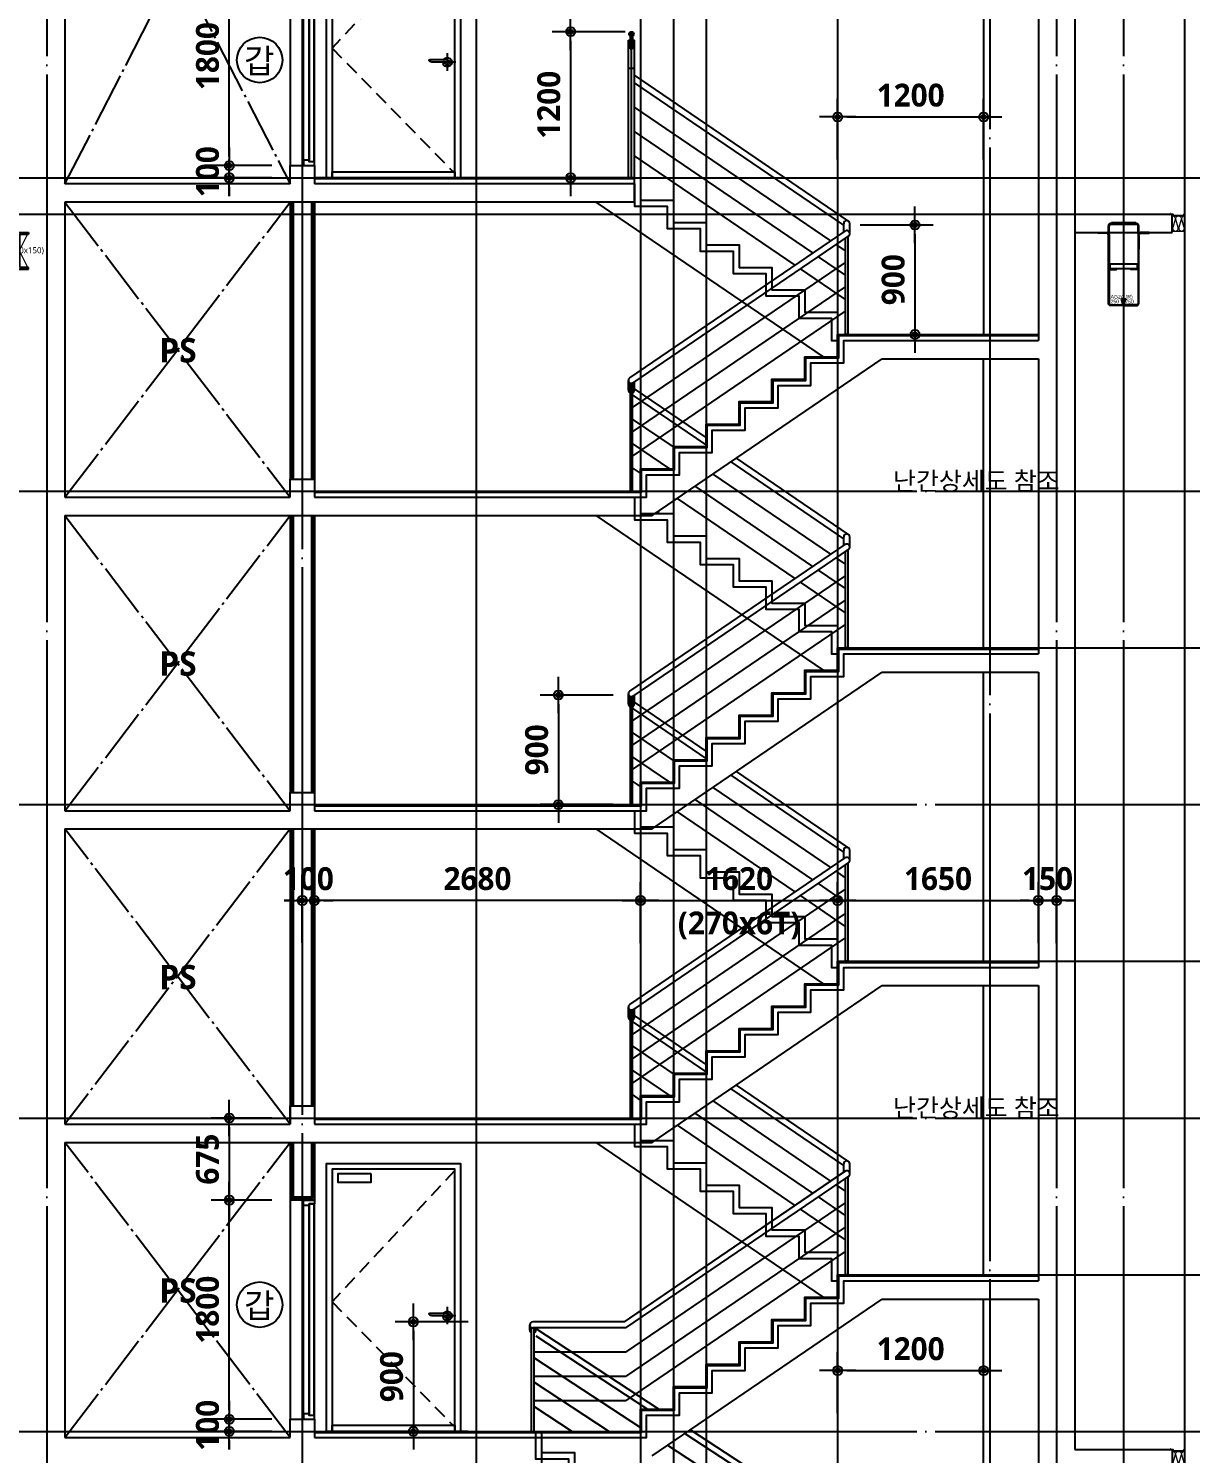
# Model space of a CAD drawing. Header units: millimetres. Extents: x 0 to 356400, y 0 to 68257.
# Drawn here: x 110275 to 119825, y 41518 to 53227 of the extents above; entities that cross this region are included whole.
import ezdxf
from ezdxf.enums import TextEntityAlignment as Align

# ---------------------------------------------------------------- set-up
doc = ezdxf.new("R2010")
doc.units = ezdxf.units.MM
doc.header["$LTSCALE"] = 75
for name, pattern in [('CEN', [62, 60, -1, 0, -1]), ('HID', [2.3, 1.5, -0.8]), ('STD_SHAFT', [7.3, 6, -0.5, 0.3, -0.5])]:
    doc.linetypes.add(name, pattern=pattern)
doc.layers.get('Defpoints').update_dxf_attribs({"color": 161})
for name, color, linetype in [('##좌굴방지', 6, 'Continuous'), ('A-ANNO-SYMB', 7, 'Continuous'), ('A-ANNO-TEXT1', 7, 'Continuous'), ('A-ANNO-TITL', 7, 'Continuous'), ('A-CEN', 1, 'CEN'), ('A-DOOR', 4, 'Continuous'), ('A-FIN-TYP1', 6, 'Continuous'), ('A-FLOR-GW', 6, 'Continuous'), ('A-FLOR-OPEN-BELO', 6, 'STD_SHAFT'), ('A-FLOR-STRA-SUB', 9, 'Continuous'), ('A-PS-HID', 5, 'HID'), ('A-SECT-DOOR', 8, 'Continuous'), ('A-SECT-ELEV', 8, 'Continuous'), ('A-SECT-Hrail1', 8, 'Continuous'), ('A-SECT-Hrail2', 6, 'Continuous'), ('A-SECT-MATR1', 4, 'Continuous'), ('A-SECT-STAIRS', 4, 'Continuous'), ('A-ST-AXIS-CEN', 252, 'CEN'), ('A-ST-AXIS-DIM', 7, 'Continuous'), ('A-ST-CONC', 2, 'Continuous'), ('A-WALL-DRY1', 7, 'Continuous'), ('LEADER', 7, 'Continuous'), ('철골', 2, 'Continuous')]:
    doc.layers.add(name, color=color, linetype=linetype)
doc.layers.add('A-XXXX-INSL2', color=8, linetype='Continuous', lineweight=18)
doc.layers.add('A-XXXX-STL', color=3, linetype='Continuous', lineweight=25)
doc.layers.add('A-XXXX-NPLT', color=144, linetype='Continuous', lineweight=15, plot=False)
doc.layers.add('Defpoint', color=161, linetype='Continuous', plot=False)
doc.layers.add('G(그리드2)', color=235, linetype='Continuous', plot=False)
doc.styles.add('2020음성 1차', font='NanumGothicBold.ttf')
doc.styles.add('SH_대대리576', font='')
doc.styles.add('SH_진천_나눔', font='NanumGothicBold.ttf')
doc.styles.get("Standard").update_dxf_attribs({"font": 'arial.ttf'})
doc.styles.add('맑은고딕', font='malgun.ttf')
doc.styles.get('SH_대대리576').set_extended_font_data('NanumGothic', bold=True)
doc.dimstyles.new('SHP 75 (in)', dxfattribs={"dimscale": 75, "dimtxt": 2.5, "dimasz": 1, "dimexe": 2, "dimexo": 2, "dimgap": 1, "dimtad": 1, "dimdec": 0, "dimzin": 0, "dimdsep": 46, "dimtxsty": 'SH_대대리576', "dimblk": 'DIMDOT', "dimblk1": 'NONE', "dimblk2": 'DIMDOT', "dimcen": 0.09, "dimclrd": 256, "dimclre": 256, "dimclrt": 3, "dimadec": 0, "dimazin": 1, "dimtfac": 1, "dimtdec": 0, "dimtix": 1, "dimtmove": 2, "dimatfit": 0, "dimldrblk": 'DIMDOT', "dimfxl": 1, "dimtfillclr": 3, "dimtolj": 1, "dimtzin": 0, "dimlwd": -1, "dimlwe": -1, "dimarcsym": 0})
pattern_1 = [(45, (-6816.6069, -6684.5902), (-0.25, 0.25), [])]

# ---------------------------------------------------------------- blocks, each defined once
blk = doc.blocks.new('DIMDOT')
at = {"color": 0}
blk.add_line((-2, 0), (2, 0), dxfattribs=at)
for radius in [0.5, 0.25]:
    blk.add_circle((0, 0), radius, dxfattribs=at)
blk = doc.blocks.new('*D1763')
at = {"layer": 'A-ST-AXIS-DIM'}
for p, q in [((115180, 53200), (114580, 53200)), ((114730, 53125), (114730, 52075)), ((115180, 52000), (114580, 52000))]:
    blk.add_line(p, q, dxfattribs=at)
at = {"layer": 'Defpoints', "color": 0}
for p in [(115330, 53200), (114730, 52000), (115330, 52000)]:
    blk.add_point(p, dxfattribs=at)
at = {"layer": 'A-ST-AXIS-DIM', "linetype": 'ByBlock', "xscale": 75, "yscale": 75, "zscale": 75}
for p, rotation in [((114730, 53200), 90), ((114730, 52000), 270)]:
    blk.add_blockref('DIMDOT', p, dxfattribs=dict(at, rotation=rotation))
at = {"layer": 'A-ST-AXIS-DIM', "color": 3, "insert": (114552, 52600), "char_height": 187.5, "attachment_point": 5, "rotation": 90, "style": 'SH_대대리576'}
blk.add_mtext('\\A1;1200', dxfattribs=at)
blk = doc.blocks.new('_None')
blk = doc.blocks.new('*D1872')
at = {"layer": 'A-ST-AXIS-DIM'}
for p, q in [((115305, 45713), (115305, 46212)), ((116925, 45713), (116925, 46212)), ((115380, 46062), (116850, 46062))]:
    blk.add_line(p, q, dxfattribs=at)
at = {"layer": 'Defpoints', "color": 0}
for p in [(116925, 46062), (115305, 45563), (116925, 45563)]:
    blk.add_point(p, dxfattribs=at)
at = {"layer": 'A-ST-AXIS-DIM', "linetype": 'ByBlock', "xscale": 75, "yscale": 75, "zscale": 75, "rotation": 180}
blk.add_blockref('DIMDOT', (115305, 46062), dxfattribs=at)
at = {"layer": 'A-ST-AXIS-DIM', "linetype": 'ByBlock', "xscale": 75, "yscale": 75, "zscale": 75}
blk.add_blockref('DIMDOT', (116925, 46062), dxfattribs=at)
at = {"layer": 'A-ST-AXIS-DIM', "color": 3, "char_height": 187.5, "attachment_point": 5, "style": 'SH_대대리576'}
for s, insert in [('\\A1;1620', (116115, 46241)), ('\\A1;(270x6T)', (116115, 45857))]:
    blk.add_mtext(s, dxfattribs=dict(at, insert=insert))
blk = doc.blocks.new('*D1873')
at = {"layer": 'A-ST-AXIS-DIM'}
for p, q in [((116925, 45712), (116925, 46212)), ((118575, 45712), (118575, 46212)), ((117000, 46062), (118500, 46062))]:
    blk.add_line(p, q, dxfattribs=at)
at = {"layer": 'Defpoints', "color": 0}
for p in [(118575, 46062), (116925, 45562), (118575, 45562)]:
    blk.add_point(p, dxfattribs=at)
at = {"layer": 'A-ST-AXIS-DIM', "linetype": 'ByBlock', "xscale": 75, "yscale": 75, "zscale": 75, "rotation": 180}
blk.add_blockref('DIMDOT', (116925, 46062), dxfattribs=at)
at = {"layer": 'A-ST-AXIS-DIM', "linetype": 'ByBlock', "xscale": 75, "yscale": 75, "zscale": 75}
blk.add_blockref('DIMDOT', (118575, 46062), dxfattribs=at)
at = {"layer": 'A-ST-AXIS-DIM', "color": 3, "insert": (117750, 46241), "char_height": 187.5, "attachment_point": 5, "style": 'SH_대대리576'}
blk.add_mtext('\\A1;1650', dxfattribs=at)
blk = doc.blocks.new('*D1874')
at = {"layer": 'A-ST-AXIS-DIM'}
for p, q in [((112625, 45712), (112625, 46212)), ((115305, 45712), (115305, 46212)), ((115230, 46062), (112700, 46062))]:
    blk.add_line(p, q, dxfattribs=at)
at = {"layer": 'Defpoints', "color": 0}
for p in [(112625, 46062), (112625, 45562), (115305, 45562)]:
    blk.add_point(p, dxfattribs=at)
at = {"layer": 'A-ST-AXIS-DIM', "linetype": 'ByBlock', "xscale": 75, "yscale": 75, "zscale": 75, "rotation": 180}
blk.add_blockref('DIMDOT', (112625, 46062), dxfattribs=at)
at = {"layer": 'A-ST-AXIS-DIM', "linetype": 'ByBlock', "xscale": 75, "yscale": 75, "zscale": 75}
blk.add_blockref('DIMDOT', (115305, 46062), dxfattribs=at)
at = {"layer": 'A-ST-AXIS-DIM', "color": 3, "insert": (113965, 46241), "char_height": 187.5, "attachment_point": 5, "style": 'SH_대대리576'}
blk.add_mtext('\\A1;2680', dxfattribs=at)
blk = doc.blocks.new('*D1875')
at = {"layer": 'A-ST-AXIS-DIM'}
for p, q in [((112525, 45713), (112525, 46212)), ((112625, 45713), (112625, 46212)), ((112450, 46062), (112375, 46062)), ((112525, 46062), (112625, 46062)), ((112700, 46062), (112775, 46062))]:
    blk.add_line(p, q, dxfattribs=at)
at = {"layer": 'Defpoints', "color": 0}
for p in [(112625, 46062), (112525, 45563), (112625, 45563)]:
    blk.add_point(p, dxfattribs=at)
at = {"layer": 'A-ST-AXIS-DIM', "linetype": 'ByBlock', "xscale": 75, "yscale": 75, "zscale": 75}
blk.add_blockref('DIMDOT', (112525, 46062), dxfattribs=at)
at = {"layer": 'A-ST-AXIS-DIM', "linetype": 'ByBlock', "xscale": 75, "yscale": 75, "zscale": 75, "rotation": 180}
blk.add_blockref('DIMDOT', (112625, 46062), dxfattribs=at)
at = {"layer": 'A-ST-AXIS-DIM', "color": 3, "insert": (112575, 46240), "char_height": 187.5, "attachment_point": 5, "style": 'SH_대대리576'}
blk.add_mtext('\\A1;100', dxfattribs=at)
blk = doc.blocks.new('*D1876')
at = {"layer": 'A-ST-AXIS-DIM'}
for p, q in [((118575, 45712), (118575, 46212)), ((118725, 45712), (118725, 46212)), ((118500, 46062), (118425, 46062)), ((118725, 46062), (118575, 46062)), ((118800, 46062), (118875, 46062))]:
    blk.add_line(p, q, dxfattribs=at)
at = {"layer": 'Defpoints', "color": 0}
for p in [(118575, 46062), (118575, 45562), (118725, 45562)]:
    blk.add_point(p, dxfattribs=at)
at = {"layer": 'A-ST-AXIS-DIM', "linetype": 'ByBlock', "xscale": 75, "yscale": 75, "zscale": 75}
blk.add_blockref('DIMDOT', (118575, 46062), dxfattribs=at)
at = {"layer": 'A-ST-AXIS-DIM', "linetype": 'ByBlock', "xscale": 75, "yscale": 75, "zscale": 75, "rotation": 180}
blk.add_blockref('DIMDOT', (118725, 46062), dxfattribs=at)
at = {"layer": 'A-ST-AXIS-DIM', "color": 3, "insert": (118650, 46241), "char_height": 187.5, "attachment_point": 5, "style": 'SH_대대리576'}
blk.add_mtext('\\A1;150', dxfattribs=at)
blk = doc.blocks.new('*D1878')
at = {"layer": 'A-ST-AXIS-DIM'}
for p, q in [((115080, 47750), (114480, 47750)), ((114630, 47675), (114630, 46925)), ((115080, 46850), (114480, 46850))]:
    blk.add_line(p, q, dxfattribs=at)
at = {"layer": 'Defpoints', "color": 0}
for p in [(115230, 47750), (114630, 46850), (115230, 46850)]:
    blk.add_point(p, dxfattribs=at)
at = {"layer": 'A-ST-AXIS-DIM', "linetype": 'ByBlock', "xscale": 75, "yscale": 75, "zscale": 75}
for p, rotation in [((114630, 47750), 90), ((114630, 46850), 270)]:
    blk.add_blockref('DIMDOT', p, dxfattribs=dict(at, rotation=rotation))
at = {"layer": 'A-ST-AXIS-DIM', "color": 3, "insert": (114452, 47300), "char_height": 187.5, "attachment_point": 5, "rotation": 90, "style": 'SH_대대리576'}
blk.add_mtext('\\A1;900', dxfattribs=at)
blk = doc.blocks.new('*D1879')
at = {"layer": 'A-ST-AXIS-DIM'}
for p, q in [((117110, 51613), (117710, 51613)), ((117560, 51538), (117560, 50788)), ((117110, 50713), (117710, 50713))]:
    blk.add_line(p, q, dxfattribs=at)
at = {"layer": 'Defpoints', "color": 0}
for p in [(116960, 51613), (116960, 50713), (117560, 50713)]:
    blk.add_point(p, dxfattribs=at)
at = {"layer": 'A-ST-AXIS-DIM', "linetype": 'ByBlock', "xscale": 75, "yscale": 75, "zscale": 75}
for p, rotation in [((117560, 51613), 90), ((117560, 50713), 270)]:
    blk.add_blockref('DIMDOT', p, dxfattribs=dict(at, rotation=rotation))
at = {"layer": 'A-ST-AXIS-DIM', "color": 3, "insert": (117382, 51163), "char_height": 187.5, "attachment_point": 5, "rotation": 90, "style": 'SH_대대리576'}
blk.add_mtext('\\A1;900', dxfattribs=at)
blk = doc.blocks.new('*D1881')
at = {"layer": 'A-ST-AXIS-DIM'}
for p, q in [((113888, 42600), (113288, 42600)), ((113438, 42525), (113438, 41775)), ((113888, 41700), (113288, 41700))]:
    blk.add_line(p, q, dxfattribs=at)
at = {"layer": 'Defpoints', "color": 0}
for p in [(114038, 42600), (113438, 41700), (114038, 41700)]:
    blk.add_point(p, dxfattribs=at)
at = {"layer": 'A-ST-AXIS-DIM', "linetype": 'ByBlock', "xscale": 75, "yscale": 75, "zscale": 75}
for p, rotation in [((113438, 42600), 90), ((113438, 41700), 270)]:
    blk.add_blockref('DIMDOT', p, dxfattribs=dict(at, rotation=rotation))
at = {"layer": 'A-ST-AXIS-DIM', "color": 3, "insert": (113260, 42150), "char_height": 187.5, "attachment_point": 5, "rotation": 90, "style": 'SH_대대리576'}
blk.add_mtext('\\A1;900', dxfattribs=at)
blk = doc.blocks.new('*D2432')
at = {"layer": 'A-ST-AXIS-DIM'}
for p, q in [((116925, 41850), (116925, 42350)), ((118125, 41850), (118125, 42350)), ((117000, 42200), (118050, 42200))]:
    blk.add_line(p, q, dxfattribs=at)
at = {"layer": 'Defpoints', "color": 0}
for p in [(118125, 42200), (116925, 41700), (118125, 41700)]:
    blk.add_point(p, dxfattribs=at)
at = {"layer": 'A-ST-AXIS-DIM', "linetype": 'ByBlock', "xscale": 75, "yscale": 75, "zscale": 75, "rotation": 180}
blk.add_blockref('DIMDOT', (116925, 42200), dxfattribs=at)
at = {"layer": 'A-ST-AXIS-DIM', "linetype": 'ByBlock', "xscale": 75, "yscale": 75, "zscale": 75}
blk.add_blockref('DIMDOT', (118125, 42200), dxfattribs=at)
at = {"layer": 'A-ST-AXIS-DIM', "color": 3, "insert": (117525, 42378), "char_height": 187.5, "attachment_point": 5, "style": 'SH_대대리576'}
blk.add_mtext('\\A1;1200', dxfattribs=at)
blk = doc.blocks.new('*D4596')
at = {"layer": 'A-ST-AXIS-DIM'}
for p, q in [((116925, 52150), (116925, 52650)), ((118125, 52150), (118125, 52650)), ((117000, 52500), (118050, 52500))]:
    blk.add_line(p, q, dxfattribs=at)
at = {"layer": 'Defpoints', "color": 0}
for p in [(118125, 52500), (116925, 52000), (118125, 52000)]:
    blk.add_point(p, dxfattribs=at)
at = {"layer": 'A-ST-AXIS-DIM', "linetype": 'ByBlock', "xscale": 75, "yscale": 75, "zscale": 75, "rotation": 180}
blk.add_blockref('DIMDOT', (116925, 52500), dxfattribs=at)
at = {"layer": 'A-ST-AXIS-DIM', "linetype": 'ByBlock', "xscale": 75, "yscale": 75, "zscale": 75}
blk.add_blockref('DIMDOT', (118125, 52500), dxfattribs=at)
at = {"layer": 'A-ST-AXIS-DIM', "color": 3, "insert": (117525, 52678), "char_height": 187.5, "attachment_point": 5, "style": 'SH_대대리576'}
blk.add_mtext('\\A1;1200', dxfattribs=at)
blk = doc.blocks.new('G$C21FA9DC6')
at = {"layer": 'A-XXXX-NPLT'}
for p, q in [((135, 300), (285, 0)), ((135, 0), (285, 300))]:
    blk.add_line(p, q, dxfattribs=at)
at = {"layer": '철골', "ltscale": 3}
for p, q in [((135, 300), (285, 300)), ((135, 300), (135, 287)), ((206, 287), (135, 287)), ((206, 13), (206, 287)), ((214, 13), (214, 287)), ((214, 287), (285, 287)), ((285, 300), (285, 287)), ((206, 13), (135, 13)), ((135, 0), (135, 13)), ((135, 0), (285, 0)), ((285, 13), (214, 13)), ((285, 0), (285, 13))]:
    blk.add_line(p, q, dxfattribs=at)
at = {"layer": 'A-XXXX-NPLT', "style": '맑은고딕'}
blk.add_text('SB0(300x150)', height=50, dxfattribs=at).set_placement((206, 150), align=Align.MIDDLE)
blk = doc.blocks.new('G$CCCBED016')
at = {"layer": 'A-CEN'}
for p, q in [((38, 950), (162, 950)), ((108, 1024), (108, 880))]:
    blk.add_line(p, q, dxfattribs=at)
at = {"layer": 'A-PS-HID'}
blk.add_lwpolyline([(45, 2145), (1055, 1065), (50, 40)], dxfattribs=at)
at = {"layer": 'A-SECT-DOOR'}
for p, q in [((108, 969), (255, 969)), ((143, 949), (227, 949))]:
    blk.add_line(p, q, dxfattribs=at)
for points in [[(45, 1065), (45, 2155), (1055, 2155), (1055, 2145), (1055, 950), (1055, 50), (1055, 0), (1100, 0), (1100, 2200), (0, 2200), (0, 0), (45, 0), (45, 50)], [(734, 2116), (1007, 2116), (1007, 2049), (734, 2049)], [(45, 50), (45, 0), (1055, 0), (1055, 50), (1040, 50)]]:
    blk.add_lwpolyline(points, close=True, dxfattribs=at)
for centre, radius, start, end in [((108, 950), 37.3, 22.9335, 359.0615), ((108, 949), 20, 90, 316.7922), ((160, 901), 51.4, 109.8674, 137.3123), ((228, 986), 37.2, 267.5801, 322.199), ((255, 966), 3, 13.277, 90), ((252, 966), 6.09, 339.5862, 13.277)]:
    blk.add_arc(centre, radius, start, end, dxfattribs=at)
blk = doc.blocks.new('G$C86F3DF4A')
at = {"layer": 'A-DOOR'}
for p, q in [((0, 1755), (0, 1800)), ((47, 45), (47, 1770)), ((87, 30), (87, 1770)), ((90, 0), (90, 1770)), ((0, 0), (0, 1755)), ((0, 45), (0, 0))]:
    blk.add_line(p, q, dxfattribs=at)
for points in [[(0, 1800), (90, 1800), (90, 1770), (47, 1770), (47, 1755), (0, 1755)], [(49, 30), (49, 1770), (87, 1770)], [(49, 30), (49, 1770), (87, 1770)], [(0, 0), (90, 0), (90, 30), (47, 30), (47, 45), (0, 45)]]:
    blk.add_lwpolyline(points, dxfattribs=at)
blk = doc.blocks.new('갑종 TEXT100')
at = {"layer": 'A-ANNO-SYMB'}
blk.add_circle((0, 0), 280, dxfattribs=at)
at = {"layer": 'A-ANNO-TITL', "style": '2020음성 1차'}
blk.add_text('갑 ', height=300, dxfattribs=at).set_placement((46, -10), align=Align.MIDDLE_CENTER)
blk = doc.blocks.new('*D7710')
at = {"layer": 'A-ST-AXIS-DIM'}
for p, q in [((111925, 41875), (111925, 41950)), ((112275, 41800), (111775, 41800)), ((111925, 41800), (111925, 41700)), ((112275, 41700), (111775, 41700)), ((111925, 41625), (111925, 41550))]:
    blk.add_line(p, q, dxfattribs=at)
at = {"layer": 'Defpoints', "color": 0}
for p in [(112425, 41800), (111925, 41700), (112425, 41700)]:
    blk.add_point(p, dxfattribs=at)
at = {"layer": 'A-ST-AXIS-DIM', "linetype": 'ByBlock', "xscale": 75, "yscale": 75, "zscale": 75}
for p, rotation in [((111925, 41800), 270), ((111925, 41700), 90)]:
    blk.add_blockref('DIMDOT', p, dxfattribs=dict(at, rotation=rotation))
at = {"layer": 'A-ST-AXIS-DIM', "color": 3, "insert": (111747, 41750), "char_height": 187.5, "attachment_point": 5, "rotation": 90, "style": 'SH_대대리576'}
blk.add_mtext('\\A1;100', dxfattribs=at)
blk = doc.blocks.new('*D7711')
at = {"layer": 'A-ST-AXIS-DIM'}
for p, q in [((112275, 43600), (111775, 43600)), ((111925, 41875), (111925, 43525)), ((112275, 41800), (111775, 41800))]:
    blk.add_line(p, q, dxfattribs=at)
at = {"layer": 'Defpoints', "color": 0}
for p in [(111925, 43600), (112425, 43600), (112425, 41800)]:
    blk.add_point(p, dxfattribs=at)
at = {"layer": 'A-ST-AXIS-DIM', "linetype": 'ByBlock', "xscale": 75, "yscale": 75, "zscale": 75}
for p, rotation in [((111925, 43600), 90), ((111925, 41800), 270)]:
    blk.add_blockref('DIMDOT', p, dxfattribs=dict(at, rotation=rotation))
at = {"layer": 'A-ST-AXIS-DIM', "color": 3, "insert": (111747, 42700), "char_height": 187.5, "attachment_point": 5, "rotation": 90, "style": 'SH_대대리576'}
blk.add_mtext('\\A1;1800', dxfattribs=at)
blk = doc.blocks.new('*D7712')
at = {"layer": 'A-ST-AXIS-DIM'}
for p, q in [((112275, 44275), (111775, 44275)), ((111925, 44200), (111925, 43675)), ((112275, 43600), (111775, 43600))]:
    blk.add_line(p, q, dxfattribs=at)
at = {"layer": 'Defpoints', "color": 0}
for p in [(112425, 44275), (111925, 43600), (112425, 43600)]:
    blk.add_point(p, dxfattribs=at)
at = {"layer": 'A-ST-AXIS-DIM', "linetype": 'ByBlock', "xscale": 75, "yscale": 75, "zscale": 75}
for p, rotation in [((111925, 44275), 90), ((111925, 43600), 270)]:
    blk.add_blockref('DIMDOT', p, dxfattribs=dict(at, rotation=rotation))
at = {"layer": 'A-ST-AXIS-DIM', "color": 3, "insert": (111747, 43937), "char_height": 187.5, "attachment_point": 5, "rotation": 90, "style": 'SH_대대리576'}
blk.add_mtext('\\A1;675', dxfattribs=at)
blk = doc.blocks.new('*D7714')
at = {"layer": 'A-ST-AXIS-DIM'}
for p, q in [((111925, 52175), (111925, 52250)), ((112275, 52100), (111775, 52100)), ((112275, 52000), (111775, 52000)), ((111925, 52100), (111925, 52000)), ((111925, 51925), (111925, 51850))]:
    blk.add_line(p, q, dxfattribs=at)
at = {"layer": 'Defpoints', "color": 0}
for p in [(111925, 52000), (112425, 52100), (112425, 52000)]:
    blk.add_point(p, dxfattribs=at)
at = {"layer": 'A-ST-AXIS-DIM', "linetype": 'ByBlock', "xscale": 75, "yscale": 75, "zscale": 75}
for p, rotation in [((111925, 52100), 270), ((111925, 52000), 90)]:
    blk.add_blockref('DIMDOT', p, dxfattribs=dict(at, rotation=rotation))
at = {"layer": 'A-ST-AXIS-DIM', "color": 3, "insert": (111747, 52050), "char_height": 187.5, "attachment_point": 5, "rotation": 90, "style": 'SH_대대리576'}
blk.add_mtext('\\A1;100', dxfattribs=at)
blk = doc.blocks.new('*D7715')
at = {"layer": 'A-ST-AXIS-DIM'}
for p, q in [((112275, 53900), (111775, 53900)), ((111925, 52175), (111925, 53825)), ((112275, 52100), (111775, 52100))]:
    blk.add_line(p, q, dxfattribs=at)
at = {"layer": 'Defpoints', "color": 0}
for p in [(111925, 53900), (112425, 53900), (112425, 52100)]:
    blk.add_point(p, dxfattribs=at)
at = {"layer": 'A-ST-AXIS-DIM', "linetype": 'ByBlock', "xscale": 75, "yscale": 75, "zscale": 75}
for p, rotation in [((111925, 53900), 90), ((111925, 52100), 270)]:
    blk.add_blockref('DIMDOT', p, dxfattribs=dict(at, rotation=rotation))
at = {"layer": 'A-ST-AXIS-DIM', "color": 3, "insert": (111747, 53000), "char_height": 187.5, "attachment_point": 5, "rotation": 90, "style": 'SH_대대리576'}
blk.add_mtext('\\A1;1800', dxfattribs=at)
blk = doc.blocks.new('G$C6436FE37')
h = blk.add_hatch()
h.set_pattern_fill('ANSI31', color=252, scale=0.1, angle=45, style=0)
h.set_pattern_definition(pattern_1)
h.paths.add_polyline_path([(84, 594), (84, 629), (90, 629), (90, 594)])
h = blk.add_hatch()
h.set_pattern_fill('ANSI31', color=252, scale=0.1, angle=45, style=0)
h.set_pattern_definition(pattern_1)
h.paths.add_polyline_path([(184, 675), (234, 675), (234, 669), (184, 669)])
h = blk.add_hatch()
h.set_pattern_fill('ANSI31', color=252, scale=0.1, angle=45, style=0)
h.set_pattern_definition(pattern_1)
h.paths.add_polyline_path([(334, 594), (334, 629), (328, 629), (328, 594)])
at = {"layer": '##좌굴방지'}
for points in [[(328, 302), (90, 302), (90, 296), (150, 296), (150, 302)], [(98, 302), (98, 342), (320, 342), (320, 302)], [(328, 302), (328, 296), (268, 296), (268, 302)]]:
    blk.add_lwpolyline(points, dxfattribs=at)
at = {"color": 2, "linetype": 'Continuous'}
for p, q in [((84, 594), (84, 654)), ((84, 594), (90, 594)), ((90, 594), (90, 654)), ((105, 675), (313, 675)), ((105, 669), (313, 669)), ((328, 594), (328, 654)), ((334, 594), (328, 594)), ((334, 594), (334, 654))]:
    blk.add_line(p, q, dxfattribs=at)
at = {"color": 3, "linetype": 'Continuous'}
for p, q in [((109, 675), (109, 684)), ((109, 684), (309, 684)), ((109, 675), (309, 675)), ((309, 675), (309, 684))]:
    blk.add_line(p, q, dxfattribs=at)
at = {"color": 7, "linetype": 'Continuous'}
for p, q in [((84, 575), (84, 465)), ((334, 575), (334, 465))]:
    blk.add_line(p, q, dxfattribs=at)
at = {"color": 2, "linetype": 'Continuous'}
for points in [[(191, 54), (196, 56), (208, 24, -0.520567), (191, 0), (102, 0, -0.414214), (84, 18), (84, 580, 0.413373), (70, 594), (0, 594), (0, 600), (70, 600, -0.413938), (90, 580), (90, 18, 0.414214), (102, 6), (191, 6, 0.520567), (202, 22)], [(227, 54), (222, 56), (210, 24, 0.520567), (227, 0), (316, 0, 0.414214), (334, 18), (334, 580, -0.413373), (348, 594), (418, 594), (418, 600), (348, 600, 0.413938), (328, 580), (328, 18, -0.414214), (316, 6), (227, 6, -0.520567), (216, 22)]]:
    blk.add_lwpolyline(points, format="xyb", close=True, dxfattribs=at)
for centre, radius, start, end in [((105, 654), 21, 90, 180), ((105, 654), 15, 90, 180), ((313, 654), 21, 0, 90), ((313, 654), 15, 0, 90)]:
    blk.add_arc(centre, radius, start, end, dxfattribs=at)
at = {"layer": 'Defpoint', "linetype": 'Continuous'}
for s, p in [('AG2A (R)', (102, 73)), ('250 X 750', (102, 33))]:
    blk.add_text(s, height=30, dxfattribs=at).set_placement(p, align=Align.MIDDLE_LEFT)

msp = doc.modelspace()

# ---------------------------------------------------------------- linework, layer by layer
at = {"layer": 'A-CEN'}
for p, q in [((112525, 58100), (112525, 9200)), ((110425, 57500), (110425, 9200)), ((118725, 57500), (118725, 9200)), ((118175, 56900), (118175, 9200)), ((103775, 52000), (121675, 52000)), ((112625, 52000), (121675, 52000)), ((103775, 49425), (121675, 49425)), ((116925, 48137.5), (121675, 48137.5)), ((103775, 46850), (121675, 46850)), ((116925, 45562.5), (121675, 45562.5)), ((103775, 44275), (121675, 44275)), ((116925, 42987.5), (121675, 42987.5)), ((103775, 41700), (121675, 41700))]:
    msp.add_line(p, q, dxfattribs=at)
at = {"layer": 'A-FIN-TYP1'}
for p, q in [((115255, 52000), (112625, 52000)), ((115255, 51991), (112625, 51991)), ((115255, 51991), (115255, 52000)), ((115255, 51991), (115255, 52000))]:
    msp.add_line(p, q, dxfattribs=at)
for points in [[(112625, 49425), (115305, 49425), (115305, 49608.9), (115575, 49608.9), (115575, 49792.9), (115845, 49792.9), (115845, 49976.8), (116115, 49976.8), (116115, 50160.7), (116385, 50160.7), (116385, 50344.6), (116655, 50344.6), (116655, 50528.6), (116925, 50528.6), (116925, 50712.5), (118575, 50712.5)], [(112625, 49416), (115314, 49416), (115314, 49599.9), (115584, 49599.9), (115584, 49783.9), (115854, 49783.9), (115854, 49967.8), (116124, 49967.8), (116124, 50151.7), (116394, 50151.7), (116394, 50335.6), (116664, 50335.6), (116664, 50519.6), (116934, 50519.6), (116934, 50703.5), (118575, 50703.5)], [(112625, 46850), (115305, 46850), (115305, 47033.9), (115575, 47033.9), (115575, 47217.9), (115845, 47217.9), (115845, 47401.8), (116115, 47401.8), (116115, 47585.7), (116385, 47585.7), (116385, 47769.6), (116655, 47769.6), (116655, 47953.6), (116925, 47953.6), (116925, 48137.5), (118575, 48137.5)], [(112625, 46841), (115314, 46841), (115314, 47024.9), (115584, 47024.9), (115584, 47208.9), (115854, 47208.9), (115854, 47392.8), (116124, 47392.8), (116124, 47576.7), (116394, 47576.7), (116394, 47760.6), (116664, 47760.6), (116664, 47944.6), (116934, 47944.6), (116934, 48128.5), (118575, 48128.5)], [(112625, 44275), (115305, 44275), (115305, 44458.9), (115575, 44458.9), (115575, 44642.9), (115845, 44642.9), (115845, 44826.8), (116115, 44826.8), (116115, 45010.7), (116385, 45010.7), (116385, 45194.6), (116655, 45194.6), (116655, 45378.6), (116925, 45378.6), (116925, 45562.5), (118575, 45562.5)], [(112625, 44266), (115314, 44266), (115314, 44449.9), (115584, 44449.9), (115584, 44633.9), (115854, 44633.9), (115854, 44817.8), (116124, 44817.8), (116124, 45001.7), (116394, 45001.7), (116394, 45185.6), (116664, 45185.6), (116664, 45369.6), (116934, 45369.6), (116934, 45553.5), (118575, 45553.5)], [(112625, 41700), (115305, 41700), (115305, 41883.9), (115575, 41883.9), (115575, 42067.9), (115845, 42067.9), (115845, 42251.8), (116115, 42251.8), (116115, 42435.7), (116385, 42435.7), (116385, 42619.6), (116655, 42619.6), (116655, 42803.6), (116925, 42803.6), (116925, 42987.5), (118575, 42987.5)], [(112625, 41691), (115314, 41691), (115314, 41874.9), (115584, 41874.9), (115584, 42058.9), (115854, 42058.9), (115854, 42242.8), (116124, 42242.8), (116124, 42426.7), (116394, 42426.7), (116394, 42610.6), (116664, 42610.6), (116664, 42794.6), (116934, 42794.6), (116934, 42978.5), (118575, 42978.5)]]:
    msp.add_lwpolyline(points, dxfattribs=at)
at = {"layer": 'A-FLOR-GW'}
msp.add_line((119775, 56200), (119775, 21200), dxfattribs=at)
at = {"layer": 'A-FLOR-OPEN-BELO'}
for p, q in [((110575, 51950), (112425, 55550)), ((110575, 55550), (112425, 51950)), ((110575, 49375), (112425, 51800)), ((110575, 51800), (112425, 49375)), ((110575, 46800), (112425, 49225)), ((110575, 49225), (112425, 46800)), ((112425, 44225), (110575, 46650)), ((112425, 46650), (110575, 44225)), ((112425, 41650), (110575, 44075)), ((110575, 41650), (112425, 44075))]:
    msp.add_line(p, q, dxfattribs=at)
at = {"layer": 'A-FLOR-STRA-SUB', "color": 250}
msp.add_lwpolyline([(115450, 49258.2), (115450, 49241.1), (115430, 49241.1), (115430, 49244.6)], dxfattribs=at)
at = {"layer": 'A-SECT-ELEV'}
msp.add_line((112425, 53900), (112425, 52100), dxfattribs=at)
msp.add_lwpolyline([(112425, 43600), (112425, 41800)], dxfattribs=at)
at = {"layer": 'A-SECT-Hrail1'}
for p, q in [((117014.1, 51643.8), (115255, 52842.1)), ((116975, 51609.9), (115255, 52781.6)), ((116868.8, 51482.3), (115255, 52581.6)), ((116722, 51382.3), (115255, 52381.6)), ((116575.2, 51282.3), (115255, 52181.6)), ((116990, 51399.7), (116913.2, 51452)), ((116990, 51199.7), (116766.4, 51352)), ((116990, 50999.7), (116619.6, 51252)), ((115205, 50253.9), (115205, 50335.6)), ((115220, 50230.4), (115215.9, 50233.2)), ((115255, 50253.9), (115255, 50322.4)), ((115845, 49865.2), (115255, 50267.1)), ((115845, 49804.7), (115240, 50216.8)), ((115575, 49788.6), (115240, 50016.8)), ((115545.2, 49608.9), (115240, 49816.8)), ((116975, 49034.9), (116048.6, 49666)), ((117014.1, 49068.8), (116093, 49696.2)), ((115305, 49572.5), (115240, 49616.8)), ((116868.8, 48907.3), (115901.8, 49566)), ((116722, 48807.3), (115755, 49466)), ((116575.2, 48707.3), (115608.2, 49366)), ((116990, 48824.7), (116913.2, 48877)), ((116990, 48624.7), (116766.4, 48777)), ((116990, 48424.7), (116619.6, 48677)), ((115205, 47678.9), (115205, 47760.6)), ((115220, 47655.4), (115215.9, 47658.2)), ((115255, 47678.9), (115255, 47747.4)), ((115845, 47290.2), (115255, 47692.1)), ((115845, 47229.7), (115240, 47641.8)), ((115575, 47213.6), (115240, 47441.8)), ((115545.2, 47033.9), (115240, 47241.8)), ((116975, 46459.9), (116048.6, 47091)), ((117014.1, 46493.8), (116093, 47121.2)), ((115305, 46997.5), (115240, 47041.8)), ((116868.8, 46332.3), (115901.8, 46991)), ((116722, 46232.3), (115755, 46891)), ((116575.2, 46132.3), (115608.2, 46791)), ((116990, 46249.7), (116913.2, 46302)), ((116990, 46049.7), (116766.4, 46202)), ((116990, 45849.7), (116619.6, 46102)), ((115205, 45103.9), (115205, 45185.6)), ((115220, 45080.4), (115215.9, 45083.2)), ((115255, 45103.9), (115255, 45172.4)), ((115845, 44715.2), (115255, 45117.1)), ((115845, 44654.7), (115240, 45066.8)), ((115575, 44638.6), (115240, 44866.8)), ((115545.2, 44458.9), (115240, 44666.8)), ((116975, 43884.9), (116048.6, 44516)), ((117014.1, 43918.8), (116093, 44546.2)), ((115305, 44422.5), (115240, 44466.8)), ((116868.8, 43757.3), (115901.8, 44416)), ((116722, 43657.3), (115755, 44316)), ((116575.2, 43557.3), (115608.2, 44216)), ((116990, 43674.7), (116913.2, 43727)), ((116990, 43474.7), (116766.4, 43627)), ((116990, 43274.7), (116619.6, 43527))]:
    msp.add_line(p, q, dxfattribs=at)
for points in [[(115220, 50312.7), (115220, 50231), (115220, 50230.4), (115220, 49425), (115240, 49425), (115240, 50216.8), (115240, 50231), (115240, 50312.7, -0.2087122)], [(115220, 47737.7), (115220, 47656), (115220, 47655.4), (115220, 46850), (115240, 46850), (115240, 47641.8), (115240, 47656), (115240, 47737.7, -0.2087122)], [(115220, 45162.7), (115220, 45081), (115220, 45080.4), (115220, 44275), (115240, 44275), (115240, 45066.8), (115240, 45081), (115240, 45162.7, -0.2087122)]]:
    msp.add_lwpolyline(points, format="xyb", close=True, dxfattribs=at)
for points in [[(114395, 42530.9), (114395, 42575)], [(114406.3, 42509.9), (114410, 42507.5)], [(114410, 41700), (114410, 42552.1)], [(114430, 41700), (114430, 42550)], [(114445, 42530.9), (114445, 42550)], [(114445, 42544.4), (115454.4, 41883.9)], [(114445, 42484.6), (115363.1, 41883.9)], [(114430, 42304.2), (115305, 41731.7)], [(114430, 42104.2), (115047.7, 41700)], [(114430, 41904.2), (114742.1, 41700)], [(115670, 41683.1), (116975, 40829.2)], [(115714.7, 41713.6), (117013.7, 40863.6)], [(115527.6, 41586), (116990, 40629.1)]]:
    msp.add_lwpolyline(points, dxfattribs=at)
for centre, start, end in [((115230, 50253.9), 180, 246.42182), ((115230, 50253.9), 293.57818, 0), ((115230, 47678.9), 180, 246.42182), ((115230, 47678.9), 293.57818, 0), ((115230, 45103.9), 180, 246.42182), ((115230, 45103.9), 293.57818, 0), ((114420, 42530.9), 180, 246.42182), ((114420, 42530.9), 293.57818, 0)]:
    msp.add_arc(centre, 25, start, end, dxfattribs=at)
at = {"layer": 'A-SECT-Hrail2'}
for p, q in [((115220, 53164.8), (115220, 53130)), ((115230, 52000), (115230, 53200)), ((115240, 53164.8), (115240, 53130)), ((115205, 53130), (115255, 53130)), ((115205, 52000), (115205, 53130)), ((115220, 53130), (115220, 53060)), ((115220, 53060), (115240, 53060)), ((115240, 53130), (115240, 53060)), ((115255, 52000), (115255, 53130)), ((115215.9, 50356.3), (116985.9, 51562)), ((115244.1, 50315), (117014.1, 51520.7)), ((116975, 51554.6), (116975, 51623.1)), ((117025, 51554.6), (117025, 51623.1)), ((115240, 50112.2), (116990, 51304.3)), ((115240, 49912.2), (116990, 51104.3)), ((115240, 49712.2), (116990, 50904.3)), ((115215.9, 47781.3), (116985.9, 48987)), ((115244.1, 47740), (117014.1, 48945.7)), ((116975, 48979.6), (116975, 49048.1)), ((117025, 48979.6), (117025, 49048.1)), ((115240, 47537.2), (116990, 48729.3)), ((115240, 47337.2), (116990, 48529.3)), ((115240, 47137.2), (116990, 48329.3)), ((115215.9, 45206.3), (116985.9, 46412)), ((115244.1, 45165), (117014.1, 46370.7)), ((116975, 46404.6), (116975, 46473.1)), ((117025, 46404.6), (117025, 46473.1)), ((115240, 44962.2), (116990, 46154.3)), ((115240, 44762.2), (116990, 45954.3)), ((115240, 44562.2), (116990, 45754.3)), ((115185.4, 42550), (117014.1, 43795.7)), ((115215.9, 42631.3), (116985.9, 43837)), ((116975, 43829.6), (116975, 43898.1)), ((117025, 43829.6), (117025, 43898.1)), ((115185.4, 42350), (116990, 43579.3)), ((115185.4, 42150), (116990, 43379.3)), ((115185.4, 41950), (116990, 43179.3)), ((115185.4, 42550), (114420, 42550)), ((115185.4, 42350), (114430, 42350)), ((115185.4, 42150), (114430, 42150)), ((115185.4, 41950), (114430, 41950))]:
    msp.add_line(p, q, dxfattribs=at)
for points in [[(115205, 52900), (115255, 52900)], [(116975, 51557.4), (116975, 51622.4)], [(117025, 51541.4), (117025, 51623.1)], [(116975, 48982.4), (116975, 49047.4)], [(117025, 48966.4), (117025, 49048.1)], [(116975, 46407.4), (116975, 46472.4)], [(117025, 46391.4), (117025, 46473.1)], [(116985.9, 43837), (115170, 42600), (114420, 42600)], [(116975, 43832.4), (116975, 43897.4)], [(117025, 43816.4), (117025, 43898.1)]]:
    msp.add_lwpolyline(points, dxfattribs=at)
for points in [[(116990, 51504.3), (117010, 51517.9), (117010, 50712.5), (116990, 50712.5)], [(116990, 48929.3), (117010, 48942.9), (117010, 48137.5), (116990, 48137.5)], [(116990, 46354.3), (117010, 46367.9), (117010, 45562.5), (116990, 45562.5)], [(116990, 43779.3), (117010, 43792.9), (117010, 42987.5), (116990, 42987.5)]]:
    msp.add_lwpolyline(points, close=True, dxfattribs=at)
for radius in [19, 14.4]:
    msp.add_circle((115230, 53181), radius, dxfattribs=at)
for centre, start, end in [((117000, 51623.1), 0, 180), ((117000, 51541.4), 304.26335, 124.26335), ((115230, 50335.6), 124.26335, 304.26335), ((117000, 49048.1), 0, 180), ((117000, 48966.4), 304.26335, 124.26335), ((115230, 47760.6), 124.26335, 304.26335), ((117000, 46473.1), 0, 180), ((117000, 46391.4), 304.26335, 124.26335), ((115230, 45185.6), 124.26335, 304.26335), ((117000, 43898.1), 0, 180), ((117000, 43816.4), 304.26335, 124.26335), ((114420, 42575), 90, 270), ((114420, 42575), 90, 270)]:
    msp.add_arc(centre, 25, start, end, dxfattribs=at)
at = {"layer": 'A-SECT-MATR1'}
for p, q in [((118125, 55550), (118125, 50712.5)), ((118125, 48137.5), (118125, 50512.5)), ((118125, 45562.5), (118125, 47937.5)), ((118125, 42987.5), (118125, 45362.5)), ((118125, 29450), (118125, 42787.5))]:
    msp.add_line(p, q, dxfattribs=at)
at = {"layer": 'A-SECT-STAIRS'}
for p, q in [((115255, 51950), (115255, 51991)), ((114938.8, 51800), (116805.2, 50528.6)), ((114938.8, 49225), (116805.2, 47953.6)), ((114938.8, 46650), (116805.2, 45378.6)), ((114938.8, 44075), (116805.2, 42803.6))]:
    msp.add_line(p, q, dxfattribs=at)
for points in [[(115255, 52000), (115305, 52000), (115305, 51816.1), (115575, 51816.1), (115575, 51632.1), (115845, 51632.1), (115845, 51448.2), (116115, 51448.2), (116115, 51264.3), (116385, 51264.3), (116385, 51080.4), (116655, 51080.4), (116655, 50896.4), (116925, 50896.4), (116925, 50712.5)], [(115255, 51950), (115255, 51766.1), (115525, 51766.1), (115525, 51582.1), (115795, 51582.1), (115795, 51398.2), (116065, 51398.2), (116065, 51214.3), (116335, 51214.3), (116335, 51030.4), (116605, 51030.4), (116605, 50846.4), (116875, 50846.4), (116875, 50662.5), (116925, 50662.5)], [(115305, 49425), (115305, 49241.1), (115575, 49241.1), (115575, 49057.1), (115845, 49057.1), (115845, 48873.2), (116115, 48873.2), (116115, 48689.3), (116385, 48689.3), (116385, 48505.4), (116655, 48505.4), (116655, 48321.4), (116925, 48321.4), (116925, 48137.5)], [(115255, 49375), (115255, 49191.1), (115525, 49191.1), (115525, 49007.1), (115795, 49007.1), (115795, 48823.2), (116065, 48823.2), (116065, 48639.3), (116335, 48639.3), (116335, 48455.4), (116605, 48455.4), (116605, 48271.4), (116875, 48271.4), (116875, 48087.5), (116925, 48087.5)], [(115305, 46850), (115305, 46666.1), (115575, 46666.1), (115575, 46482.1), (115845, 46482.1), (115845, 46298.2), (116115, 46298.2), (116115, 46114.3), (116385, 46114.3), (116385, 45930.4), (116655, 45930.4), (116655, 45746.4), (116925, 45746.4), (116925, 45562.5)], [(115255, 46800), (115255, 46616.1), (115525, 46616.1), (115525, 46432.1), (115795, 46432.1), (115795, 46248.2), (116065, 46248.2), (116065, 46064.3), (116335, 46064.3), (116335, 45880.4), (116605, 45880.4), (116605, 45696.4), (116875, 45696.4), (116875, 45512.5), (116925, 45512.5)], [(115305, 44275), (115305, 44091.1), (115575, 44091.1), (115575, 43907.1), (115845, 43907.1), (115845, 43723.2), (116115, 43723.2), (116115, 43539.3), (116385, 43539.3), (116385, 43355.4), (116655, 43355.4), (116655, 43171.4), (116925, 43171.4), (116925, 42987.5)], [(115255, 44225), (115255, 44041.1), (115525, 44041.1), (115525, 43857.1), (115795, 43857.1), (115795, 43673.2), (116065, 43673.2), (116065, 43489.3), (116335, 43489.3), (116335, 43305.4), (116605, 43305.4), (116605, 43121.4), (116875, 43121.4), (116875, 42937.5), (116925, 42937.5)], [(116925, 39883.3), (116875, 39883.3), (116875, 40060), (116605, 40060), (116605, 40236.7), (116335, 40236.7), (116335, 40413.3), (116065, 40413.3), (116065, 40590), (115795, 40590), (115795, 40766.7), (115525, 40766.7), (115525, 40943.3), (115255, 40943.3), (115255, 41120), (114985, 41120), (114985, 41296.7), (114715, 41296.7), (114715, 41473.3), (114445, 41473.3), (114445, 41700)], [(116925, 39933.3), (116925, 40110), (116655, 40110), (116655, 40286.7), (116385, 40286.7), (116385, 40463.3), (116115, 40463.3), (116115, 40640), (115845, 40640), (115845, 40816.7), (115575, 40816.7), (115575, 40993.3), (115305, 40993.3), (115305, 41170), (115035, 41170), (115035, 41346.7), (114765, 41346.7), (114765, 41523.3), (114495, 41523.3), (114495, 41700)]]:
    msp.add_lwpolyline(points, dxfattribs=at)
at = {"layer": 'A-ST-AXIS-CEN'}
msp.add_line((119275, 57500), (119275, 9200), dxfattribs=at)
at = {"layer": 'A-ST-CONC'}
for p, q in [((110575, 55550), (110575, 51950)), ((118575, 55550), (118575, 50662.5)), ((118875, 55550), (118875, 41550)), ((112425, 51950), (110575, 51950)), ((115255, 51950), (112625, 51950)), ((115255, 51800), (115255, 51950)), ((115255, 51800), (115255, 51950)), ((115255, 51800), (110575, 51800)), ((103775, 51700), (119675, 51700)), ((118875, 51700), (119675, 51700)), ((119675, 51550), (119675, 51700)), ((118875, 51550), (119675, 51550)), ((115401.2, 49225), (117291.2, 50512.5)), ((117291.2, 50512.5), (118575, 50512.5)), ((118575, 50512.5), (118575, 48087.5)), ((110575, 49225), (115401.2, 49225)), ((116975, 48087.5), (118575, 48087.5)), ((115401.2, 46650), (117291.2, 47937.5)), ((117291.2, 47937.5), (118575, 47937.5)), ((118575, 47937.5), (118575, 45512.5)), ((110575, 46650), (115401.2, 46650)), ((115401.2, 44075), (117291.2, 45362.5)), ((117291.2, 45362.5), (118575, 45362.5)), ((118575, 45362.5), (118575, 42937.5)), ((110575, 44075), (115401.2, 44075)), ((115401.2, 41500), (117291.2, 42787.5)), ((117291.2, 42787.5), (118575, 42787.5)), ((118575, 42787.5), (118575, 29400))]:
    msp.add_line(p, q, dxfattribs=at)
for points in [[(112425, 51950), (112425, 52100), (112625, 52100), (112625, 51950)], [(110575, 51800), (110575, 49375)], [(112625, 49375), (115355, 49375), (115355, 49558.9), (115625, 49558.9), (115625, 49742.9), (115895, 49742.9), (115895, 49926.8), (116165, 49926.8), (116165, 50110.7), (116435, 50110.7), (116435, 50294.6), (116705, 50294.6), (116705, 50478.6), (116975, 50478.6), (116975, 50662.5), (118575, 50662.5)], [(112425, 49375), (112425, 49525), (112625, 49525), (112625, 49375)], [(110575, 49375), (112425, 49375)], [(110575, 49225), (110575, 46800)], [(112625, 46800), (115355, 46800), (115355, 46983.9), (115625, 46983.9), (115625, 47167.9), (115895, 47167.9), (115895, 47351.8), (116165, 47351.8), (116165, 47535.7), (116435, 47535.7), (116435, 47719.6), (116705, 47719.6), (116705, 47903.6), (116975, 47903.6), (116975, 48087.5), (118575, 48087.5)], [(112425, 46800), (112425, 46950), (112625, 46950), (112625, 46800)], [(110575, 46800), (112425, 46800)], [(110575, 46650), (110575, 44225)], [(112625, 44225), (115355, 44225), (115355, 44408.9), (115625, 44408.9), (115625, 44592.9), (115895, 44592.9), (115895, 44776.8), (116165, 44776.8), (116165, 44960.7), (116435, 44960.7), (116435, 45144.6), (116705, 45144.6), (116705, 45328.6), (116975, 45328.6), (116975, 45512.5), (118575, 45512.5)], [(112425, 44225), (112425, 44375), (112625, 44375), (112625, 44225)], [(110575, 44225), (112425, 44225)], [(110575, 44075), (110575, 41650)], [(112625, 41650), (115355, 41650), (115355, 41833.9), (115625, 41833.9), (115625, 42017.9), (115895, 42017.9), (115895, 42201.8), (116165, 42201.8), (116165, 42385.7), (116435, 42385.7), (116435, 42569.6), (116705, 42569.6), (116705, 42753.6), (116975, 42753.6), (116975, 42937.5), (118575, 42937.5)], [(112425, 41650), (112425, 41800), (112625, 41800), (112625, 41650)], [(110575, 41650), (112425, 41650)], [(118875, 41550), (119675, 41550), (119675, 41350), (118875, 41350)]]:
    msp.add_lwpolyline(points, dxfattribs=at)
at = {"layer": 'A-WALL-DRY1'}
for p, q in [((112425, 51800), (112425, 49525)), ((112437.5, 51800), (112437.5, 49525)), ((112450, 51800), (112450, 49525)), ((112600, 51800), (112600, 49525)), ((112612.5, 51800), (112612.5, 49525)), ((112625, 51800), (112625, 49525)), ((112425, 49225), (112425, 46950)), ((112437.5, 49225), (112437.5, 46950)), ((112450, 49225), (112450, 46950)), ((112600, 49225), (112600, 46950)), ((112612.5, 49225), (112612.5, 46950)), ((112625, 49225), (112625, 46950)), ((112425, 46650), (112425, 44225)), ((112437.5, 46650), (112437.5, 44375)), ((112450, 46650), (112450, 44375)), ((112600, 46650), (112600, 44375)), ((112612.5, 46650), (112612.5, 44375)), ((112625, 46650), (112625, 44225)), ((112425, 44075), (112425, 43600)), ((112437.5, 44075), (112437.5, 43612.5)), ((112450, 44075), (112450, 43625)), ((112600, 44075), (112600, 43625)), ((112612.5, 44075), (112612.5, 43612.5)), ((112625, 44075), (112625, 43600)), ((112625, 43600), (112425, 43600)), ((112612.5, 43612.5), (112437.5, 43612.5)), ((112600, 43625), (112450, 43625))]:
    msp.add_line(p, q, dxfattribs=at)
at = {"layer": 'A-XXXX-INSL2'}
msp.add_line((119675, 51562), (119775, 51562), dxfattribs=at)
for points in [[(119676.5, 51687, -0.509267), (119698.6, 51656.7), (119679.4, 51592.3, 1.37259), (119723.6, 51592.3), (119704.4, 51656.7, -1.37259), (119748.6, 51656.7), (119729.4, 51592.3, 1.37259), (119773.6, 51592.3), (119754.4, 51656.7, -0.4882903), (119775, 51687)], [(119676.5, 41537, -0.509267), (119698.6, 41506.7), (119679.4, 41442.3, 1.37259), (119723.6, 41442.3), (119704.4, 41506.7, -1.37259), (119748.6, 41506.7), (119729.4, 41442.3, 1.37259), (119773.6, 41442.3), (119754.4, 41506.7, -0.4882903), (119775, 41537)]]:
    msp.add_lwpolyline(points, format="xyb", dxfattribs=at)
at = {"layer": 'A-XXXX-STL'}
for p, q in [((119661.9, 51703.5), (119657.4, 51703.5)), ((119657.4, 51703.5), (119658.7, 51701.5)), ((119658.7, 51701.5), (119659.6, 51693.6)), ((119660.5, 51701.5), (119659.6, 51693.6)), ((119661.9, 51703.5), (119660.5, 51701.5)), ((119661.9, 41553.5), (119657.4, 41553.5)), ((119657.4, 41553.5), (119658.7, 41551.5)), ((119658.7, 41551.5), (119659.6, 41543.6)), ((119660.5, 41551.5), (119659.6, 41543.6)), ((119661.9, 41553.5), (119660.5, 41551.5))]:
    msp.add_line(p, q, dxfattribs=at)
at = {"layer": 'A-XXXX-STL', "const_width": 3}
for points in [[(119645, 51700), (119675, 51700), (119675, 51560.6), (119733, 51560.6)], [(119645, 41550), (119675, 41550), (119675, 41410.6), (119733, 41410.6)]]:
    msp.add_lwpolyline(points, dxfattribs=at)
at = {"layer": 'A-XXXX-STL'}
for points in [[(119775, 51687), (119676.5, 51687), (119676.5, 51700), (119678.5, 51700), (119678.5, 51689), (119773, 51689), (119773, 51700), (119775, 51700)], [(119775, 41537), (119676.5, 41537), (119676.5, 41550), (119678.5, 41550), (119678.5, 41539), (119773, 41539), (119773, 41550), (119775, 41550)]]:
    msp.add_lwpolyline(points, close=True, dxfattribs=at)
at = {"layer": 'G(그리드2)'}
for p, q in [((113955, 59900), (113955, 7400)), ((115305, 59900), (115305, 7400)), ((115575, 59900), (115575, 7400)), ((115845, 59900), (115845, 7400)), ((116925, 59900), (116925, 7400)), ((114495, 37966.7), (114495, 41700))]:
    msp.add_line(p, q, dxfattribs=at)
at = {"layer": 'LEADER'}
for points in [[(116859.6, 49179.8, 0, 40, 0), (116919.6, 49283.8, 0, 0, 0), (117044.5, 49500.1, 0, 0, 0), (117344.5, 49500.1, 0, 0, 0)], [(116859.6, 44029, 0, 40, 0), (116919.6, 44132.9, 0, 0, 0), (117044.5, 44349.2, 0, 0, 0), (117344.5, 44349.2, 0, 0, 0)]]:
    msp.add_lwpolyline(points, format="xyseb", dxfattribs=at)

# ---------------------------------------------------------------- block references
at = {"xscale": -1}
for p in [(113825, 52000), (113825, 41700)]:
    msp.add_blockref('G$CCCBED016', p, dxfattribs=at)
for name, p in [('G$C86F3DF4A', (112535, 52100)), ('G$C6436FE37', (119066, 50950)), ('G$C21FA9DC6', (109989.6, 51250)), ('G$C86F3DF4A', (112535, 41800))]:
    msp.add_blockref(name, p)
at = {"xscale": 0.6666666666666666, "yscale": 0.6666666666666666, "zscale": 0.6666666666666666}
for p in [(112175, 52967.5), (112175, 42741.3)]:
    msp.add_blockref('갑종 TEXT100', p, dxfattribs=at)

# ---------------------------------------------------------------- texts
at = {"layer": 'A-ANNO-TEXT1', "style": 'SH_진천_나눔'}
for p in [(111503.2, 50583.3), (111503.2, 48008.3), (111503.2, 45433.3), (111503.2, 42858.3)]:
    msp.add_text('PS', height=200, dxfattribs=at).set_placement(p, align=Align.MIDDLE_CENTER)
for p in [(117380.8, 49433.9), (117380.8, 44283)]:
    msp.add_text('난간상세도 참조', height=150, dxfattribs=at).set_placement(p)

# ---------------------------------------------------------------- dimensions: what is measured, and where the dimension line sits
at = {"layer": 'A-ST-AXIS-DIM'}
for base, p1, p2, angle, picture, middle in [((111925, 53900), (112425, 52100), (112425, 53900), 270, '*D7715', (111746.5, 53000)), ((114730, 52000), (115330, 53200), (115330, 52000), 90, '*D1763', (114551.9, 52600)), ((118125, 52500), (116925, 52000), (118125, 52000), 180, '*D4596', (117525, 52678.1)), ((111925, 52000), (112425, 52100), (112425, 52000), 90, '*D7714', (111747.2, 52050)), ((117560, 50712.5), (116960, 51612.5), (116960, 50712.5), 90, '*D1879', (117381.5, 51162.5)), ((114630, 46850), (115230, 47750), (115230, 46850), 90, '*D1878', (114451.5, 47300)), ((112625, 46062.5), (112525, 45562.5), (112625, 45562.5), 180, '*D1875', (112575, 46240.3)), ((112625, 46062.5), (115305, 45562.5), (112625, 45562.5), 0, '*D1874', (113965, 46241)), ((118575, 46062.5), (116925, 45562.5), (118575, 45562.5), 180, '*D1873', (117750, 46241)), ((118575, 46062.5), (118725, 45562.5), (118575, 45562.5), 0, '*D1876', (118650, 46240.6)), ((111925, 43600), (112425, 44275), (112425, 43600), 90, '*D7712', (111746.5, 43937.5)), ((111925, 43600), (112425, 41800), (112425, 43600), 270, '*D7711', (111746.5, 42700)), ((113438.1, 41700), (114038.1, 42600), (114038.1, 41700), 90, '*D1881', (113259.6, 42150)), ((118125, 42200), (116925, 41700), (118125, 41700), 180, '*D2432', (117525, 42378.1)), ((111925, 41700), (112425, 41800), (112425, 41700), 90, '*D7710', (111747.2, 41750))]:
    dim = msp.add_linear_dim(base=base, p1=p1, p2=p2, angle=angle, dimstyle='SHP 75 (in)', override={"dimtxsty": 'SH_대대리576', "dimldrblk": 'DIMDOT'}, dxfattribs=at)
    dim.commit()
    dim.dimension.update_dxf_attribs({"geometry": picture, "text_midpoint": middle})
dim = msp.add_linear_dim(base=(116925, 46062.5), p1=(115305, 45562.5), p2=(116925, 45562.5), angle=180, text='<>\\X(270x6T)', dimstyle='SHP 75 (in)', override={"dimtxsty": 'SH_대대리576', "dimldrblk": 'DIMDOT'}, dxfattribs=at)
dim.commit()
dim.dimension.update_dxf_attribs({"geometry": '*D1872', "text_midpoint": (116115, 46062.5)})

doc.saveas('drawing.dxf')
